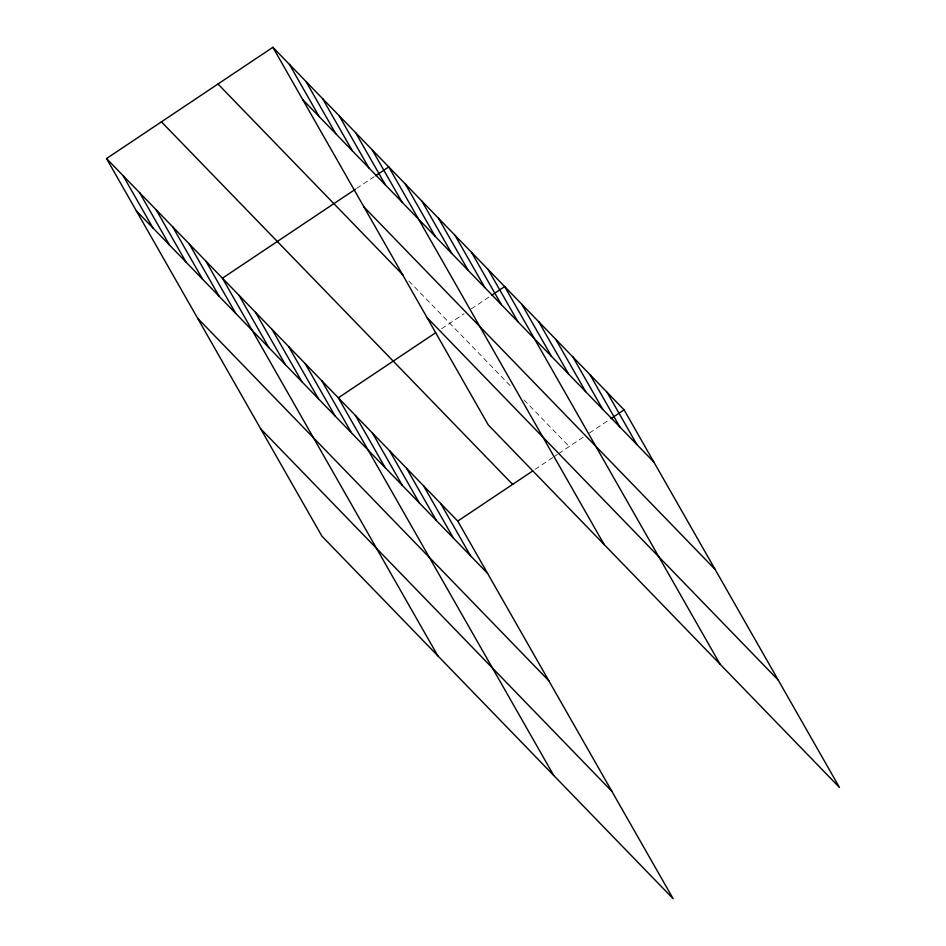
<?xml version="1.0" encoding="UTF-8"?>
<svg xmlns="http://www.w3.org/2000/svg" width="946" height="946" viewBox="0 0 946 946"><rect width="100%" height="100%" fill="white"/><g stroke="black" fill="none" stroke-linecap="round" stroke-linejoin="round"><path stroke-width="0.71" stroke-dasharray="4.73 3.55" d="M356.559 188.491L374.45 176.512M441.534 328.806L464.096 313.717M471.262 308.928L490.359 296.157M535.022 469.405L552.701 457.592M553.871 456.8L557.407 454.435M558.589 453.642L584.711 436.177M589.476 432.984L609.768 419.421M408.873 281.068L511.999 387.517M524.037 399.945L569.196 446.559"/><path stroke-width="1.42" d="M106.531 158.55L457.746 521.092L673.126 898.7L321.912 536.157L106.531 158.55L272.874 47.3L624.088 409.843L839.469 787.45L488.254 424.908L272.874 47.3M355.365 189.283L222.428 278.195L437.809 655.803M375.645 175.72L388.771 166.934L604.163 544.541M435.645 332.744L338.325 397.828L553.717 775.436M491.553 295.353L504.679 286.579L720.06 664.187M457.746 521.092L532.669 470.99M610.962 418.617L624.088 409.843M302.696 99.567L653.899 462.109M363.926 206.926L715.141 569.468M217.982 84.017L403.031 275.038M427.024 317.549L778.227 680.091M161.423 121.845L512.637 484.387M136.342 210.828L487.557 573.371M197.584 318.187L548.798 680.73M260.682 428.798L611.885 791.341M607.025 392.235L636.847 444.502M589.973 374.628L619.784 426.894M572.909 357.009L602.72 409.287M555.846 339.401L585.669 391.679M538.794 321.794L568.605 374.072M521.731 304.186L551.553 356.453M488.112 269.492L517.935 321.758M471.557 252.393L501.38 304.671M455.002 235.306L484.825 287.572M438.447 218.207L468.258 270.485M421.892 201.12L451.703 253.398M405.337 184.032L435.148 236.299M372.216 149.846L402.038 202.125M355.661 132.759L385.483 185.026M339.106 115.66L368.916 167.939M322.551 98.573L352.361 150.84M305.996 81.486L335.806 133.753M289.429 64.387L319.251 116.665M440.682 503.485L470.493 555.763M423.619 485.877L453.441 538.144M406.567 468.27L436.378 520.537M389.504 450.663L419.326 502.929M372.452 433.055L402.263 485.322M355.389 415.436L385.199 467.714M321.77 380.741L351.593 433.008M305.215 363.654L335.026 415.921M288.66 346.555L318.471 398.834M272.105 329.468L301.916 381.735M255.55 312.381L285.361 364.648M238.983 295.282L268.806 347.56M205.873 261.096L235.684 313.374M189.318 244.009L219.129 296.287M172.763 226.922L202.574 279.188M156.208 209.823L186.019 262.101M139.641 192.736L169.464 245.014M123.086 175.649L152.909 227.915"/></g></svg>
